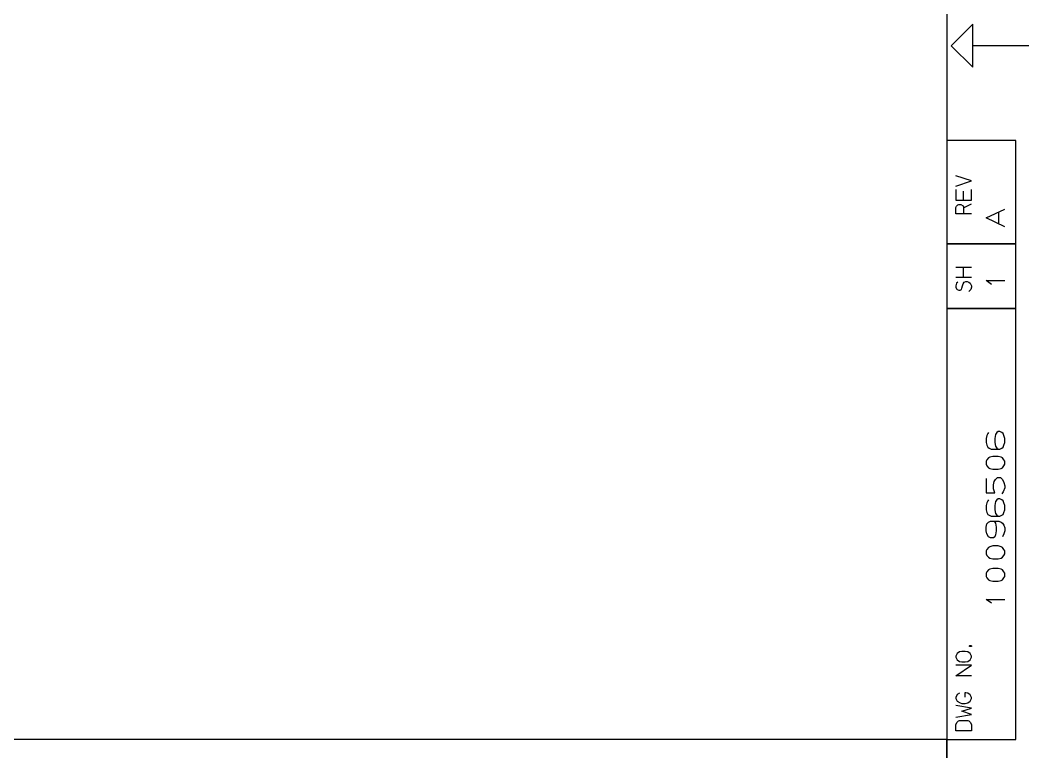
# Model space of a CAD drawing. Extents: x 0 to 1189, y 35 to 806.
# Drawn here: x 866.8 to 1188.6, y 195.2 to 428.7 of the extents above; entities that cross this region are included whole.
import ezdxf

# ---------------------------------------------------------------- set-up
doc = ezdxf.new("R2010")
doc.units = 0
doc.layers.add('1', color=1, linetype='CONTINUOUS')

msp = doc.modelspace()

# ---------------------------------------------------------------- linework, layer by layer
at = {"layer": '1'}
for p, q in [((1162.45, 776.73), (1162.45, 61.63)), ((1170.7, 427.43), (1163.83, 420.55)), ((1170.7, 413.68), (1170.7, 427.43)), ((1163.83, 420.55), (1170.7, 413.68)), ((1188.58, 420.55), (1170.7, 420.55)), ((1184.45, 390.28), (1162.45, 390.28)), ((1162.45, 390.28), (1162.45, 199.13)), ((1184.45, 199.13), (1184.45, 390.28)), ((1170.25, 377.4), (1165.32, 379.08)), ((1165.32, 375.7), (1170.25, 377.4)), ((1165.32, 374.68), (1165.32, 371.3)), ((1167.75, 371.3), (1167.75, 374.13)), ((1170.25, 371.3), (1170.25, 374.68)), ((1165.32, 371.3), (1170.25, 371.3)), ((1167.75, 368.78), (1170.25, 370.08)), ((1165.32, 368.98), (1165.52, 369.33)), ((1165.32, 366.9), (1165.32, 368.98)), ((1170.25, 366.9), (1165.32, 366.9)), ((1165.52, 369.33), (1165.9, 369.73)), ((1165.9, 369.73), (1166.3, 369.9)), ((1166.3, 369.9), (1166.87, 369.9)), ((1166.87, 369.9), (1167.62, 369.5)), ((1167.62, 369.5), (1167.75, 369.13)), ((1167.75, 369.13), (1167.75, 366.9)), ((1175, 365.58), (1180.88, 368.38)), ((1179.03, 363.6), (1179.03, 367.55)), ((1180.88, 362.78), (1175, 365.58)), ((1162.45, 357.28), (1184.45, 357.28)), ((1184.45, 357.28), (1162.45, 357.28)), ((1165.32, 349.93), (1170.25, 349.93)), ((1167.75, 346.55), (1167.75, 349.93)), ((1170.25, 346.55), (1165.32, 346.55)), ((1165.52, 344.73), (1165.32, 343.9)), ((1165.9, 345.13), (1165.52, 344.73)), ((1167.42, 343.9), (1167.62, 344.53)), ((1167.62, 344.53), (1167.95, 345.13)), ((1167.95, 345.13), (1168.52, 345.33)), ((1168.52, 345.33), (1168.9, 345.33)), ((1168.9, 345.33), (1169.47, 345.13)), ((1169.47, 345.13), (1169.85, 344.73)), ((1169.85, 344.73), (1170.25, 343.9)), ((1176.68, 344.35), (1175, 345.58)), ((1175, 345.58), (1180.88, 345.58)), ((1165.32, 343.9), (1165.32, 343.53)), ((1165.32, 343.53), (1165.52, 342.93)), ((1165.52, 342.93), (1165.72, 342.73)), ((1165.72, 342.73), (1166.3, 342.53)), ((1166.3, 342.53), (1166.67, 342.53)), ((1166.67, 342.53), (1167.05, 342.73)), ((1167.05, 342.73), (1167.25, 343.15)), ((1167.25, 343.15), (1167.42, 343.9)), ((1170.05, 342.73), (1169.47, 342.15)), ((1170.25, 343.53), (1170.05, 342.73)), ((1170.25, 343.9), (1170.25, 343.53)), ((1162.45, 336.65), (1184.45, 336.65)), ((1184.45, 336.65), (1162.45, 336.65)), ((1175.23, 296.15), (1175, 295.25)), ((1175.45, 296.8), (1175.23, 296.15)), ((1175.68, 297.1), (1175.45, 296.8)), ((1177.98, 296.53), (1177.75, 295.25)), ((1178.35, 297.1), (1177.98, 296.53)), ((1178.8, 297.43), (1178.35, 297.1)), ((1179.28, 297.43), (1178.8, 297.43)), ((1179.95, 297.1), (1179.28, 297.43)), ((1180.43, 296.8), (1179.95, 297.1)), ((1180.65, 296.15), (1180.43, 296.8)), ((1180.88, 295.25), (1180.65, 296.15)), ((1175, 295.25), (1175, 293.93)), ((1175, 293.93), (1175.23, 293.03)), ((1175.23, 293.03), (1175.53, 292.45)), ((1177.75, 295.25), (1177.75, 293.93)), ((1177.75, 293.93), (1177.9, 292.73)), ((1180.43, 292.45), (1180.65, 293.03)), ((1180.65, 293.03), (1180.88, 293.93)), ((1180.88, 293.93), (1180.88, 295.25)), ((1175.53, 292.45), (1175.9, 292.15)), ((1175.9, 292.15), (1176.6, 291.83)), ((1176.6, 291.83), (1179.28, 291.83)), ((1177.9, 292.73), (1178.35, 292.15)), ((1178.35, 292.15), (1178.8, 291.83)), ((1179.28, 291.83), (1179.95, 292.15)), ((1179.95, 292.15), (1180.43, 292.45)), ((1175.23, 288.43), (1175, 287.98)), ((1175, 287.98), (1175, 286.98)), ((1175, 286.98), (1175.23, 286.45)), ((1175.68, 289), (1175.23, 288.43)), ((1175.23, 286.45), (1175.68, 285.88)), ((1176.13, 289.25), (1175.68, 289)), ((1177.05, 289.5), (1176.13, 289.25)), ((1178.8, 289.5), (1177.05, 289.5)), ((1179.73, 289.25), (1178.8, 289.5)), ((1180.18, 289), (1179.73, 289.25)), ((1180.65, 288.43), (1180.18, 289)), ((1180.18, 285.88), (1180.65, 286.45)), ((1180.88, 287.98), (1180.65, 288.43)), ((1180.65, 286.45), (1180.88, 286.98)), ((1180.88, 286.98), (1180.88, 287.98)), ((1175.68, 285.88), (1176.13, 285.63)), ((1176.13, 285.63), (1177.05, 285.38)), ((1177.05, 285.38), (1178.8, 285.38)), ((1178.8, 285.38), (1179.73, 285.63)), ((1179.73, 285.63), (1180.18, 285.88)), ((1175, 282.48), (1175, 277.85)), ((1177.28, 280.45), (1177.5, 281.48)), ((1177.28, 279.18), (1177.28, 280.45)), ((1177.5, 281.48), (1177.9, 282.1)), ((1177.9, 282.1), (1178.58, 282.8)), ((1178.58, 282.8), (1179.5, 282.8)), ((1179.5, 282.8), (1180.18, 282.1)), ((1180.18, 282.1), (1180.65, 281.15)), ((1180.65, 281.15), (1180.88, 280.13)), ((1180.88, 280.13), (1180.88, 279.5)), ((1175, 277.85), (1177.75, 277.85)), ((1177.75, 277.85), (1177.28, 279.18)), ((1180.43, 278.15), (1179.95, 277.53)), ((1180.88, 279.5), (1180.43, 278.15)), ((1175.23, 274.7), (1175, 273.8)), ((1175, 273.8), (1175, 272.48)), ((1175.45, 275.33), (1175.23, 274.7)), ((1175.68, 275.65), (1175.45, 275.33)), ((1177.98, 275.08), (1177.75, 273.8)), ((1177.75, 273.8), (1177.75, 272.48)), ((1178.35, 275.65), (1177.98, 275.08)), ((1178.8, 275.98), (1178.35, 275.65)), ((1179.28, 275.98), (1178.8, 275.98)), ((1179.95, 275.65), (1179.28, 275.98)), ((1180.43, 275.33), (1179.95, 275.65)), ((1180.65, 274.7), (1180.43, 275.33)), ((1180.88, 273.8), (1180.65, 274.7)), ((1180.88, 272.48), (1180.88, 273.8)), ((1175, 272.48), (1175.23, 271.58)), ((1175.23, 271.58), (1175.53, 271)), ((1175.53, 271), (1175.9, 270.7)), ((1175.9, 270.7), (1176.6, 270.38)), ((1176.6, 270.38), (1179.28, 270.38)), ((1177.75, 272.48), (1177.9, 271.25)), ((1177.9, 271.25), (1178.35, 270.7)), ((1178.35, 270.7), (1178.8, 270.38)), ((1179.28, 270.38), (1179.95, 270.7)), ((1179.95, 270.7), (1180.43, 271)), ((1180.43, 271), (1180.65, 271.58)), ((1180.65, 271.58), (1180.88, 272.48)), ((1175, 266.9), (1175.23, 267.93)), ((1175.23, 267.93), (1175.68, 268.5)), ((1175.68, 268.5), (1176.38, 268.83)), ((1176.38, 268.83), (1179.03, 268.83)), ((1177.5, 268.83), (1177.9, 268.18)), ((1177.9, 268.18), (1178.13, 266.9)), ((1179.03, 268.83), (1179.73, 268.5)), ((1179.73, 268.5), (1180.18, 268.18)), ((1180.18, 268.18), (1180.65, 267.55)), ((1180.65, 267.55), (1180.88, 266.65)), ((1175, 265.7), (1175, 266.9)), ((1175.23, 264.75), (1175, 265.7)), ((1175.68, 263.85), (1175.23, 264.75)), ((1177.9, 264.43), (1177.75, 263.85)), ((1178.13, 265.7), (1177.9, 264.43)), ((1178.13, 266.9), (1178.13, 265.7)), ((1180.65, 264.75), (1180.18, 263.85)), ((1180.88, 265.7), (1180.65, 264.75)), ((1180.88, 266.65), (1180.88, 265.7)), ((1176.38, 263.53), (1175.68, 263.85)), ((1176.13, 260.65), (1175.68, 260.4)), ((1177.05, 260.9), (1176.13, 260.65)), ((1177.28, 263.53), (1176.38, 263.53)), ((1178.8, 260.9), (1177.05, 260.9)), ((1177.75, 263.85), (1177.28, 263.53)), ((1179.73, 260.65), (1178.8, 260.9)), ((1180.18, 260.4), (1179.73, 260.65)), ((1175.23, 259.83), (1175, 259.38)), ((1175, 259.38), (1175, 258.35)), ((1175, 258.35), (1175.23, 257.85)), ((1175.68, 260.4), (1175.23, 259.83)), ((1175.23, 257.85), (1175.68, 257.28)), ((1180.65, 259.83), (1180.18, 260.4)), ((1180.18, 257.28), (1180.65, 257.85)), ((1180.88, 259.38), (1180.65, 259.83)), ((1180.65, 257.85), (1180.88, 258.35)), ((1180.88, 258.35), (1180.88, 259.38)), ((1175.68, 257.28), (1176.13, 257.03)), ((1176.13, 257.03), (1177.05, 256.78)), ((1177.05, 256.78), (1178.8, 256.78)), ((1178.8, 256.78), (1179.73, 257.03)), ((1179.73, 257.03), (1180.18, 257.28)), ((1175.23, 252.68), (1175, 252.23)), ((1175, 252.23), (1175, 251.2)), ((1175, 251.2), (1175.23, 250.7)), ((1175.68, 253.25), (1175.23, 252.68)), ((1176.13, 253.5), (1175.68, 253.25)), ((1177.05, 253.75), (1176.13, 253.5)), ((1178.8, 253.75), (1177.05, 253.75)), ((1179.73, 253.5), (1178.8, 253.75)), ((1180.18, 253.25), (1179.73, 253.5)), ((1180.65, 252.68), (1180.18, 253.25)), ((1180.88, 252.23), (1180.65, 252.68)), ((1180.65, 250.7), (1180.88, 251.2)), ((1180.88, 251.2), (1180.88, 252.23)), ((1175.23, 250.7), (1175.68, 250.13)), ((1175.68, 250.13), (1176.13, 249.88)), ((1176.13, 249.88), (1177.05, 249.63)), ((1177.05, 249.63), (1178.8, 249.63)), ((1178.8, 249.63), (1179.73, 249.88)), ((1179.73, 249.88), (1180.18, 250.13)), ((1180.18, 250.13), (1180.65, 250.7)), ((1176.68, 242.6), (1175, 243.8)), ((1175, 243.8), (1180.88, 243.8)), ((1169.67, 229.05), (1169.8, 229.13)), ((1169.67, 228.85), (1169.67, 229.05)), ((1169.8, 228.78), (1169.67, 228.85)), ((1169.8, 229.13), (1170.1, 229.13)), ((1170.1, 228.78), (1169.8, 228.78)), ((1170.1, 229.13), (1170.25, 229.05)), ((1170.25, 228.85), (1170.1, 228.78)), ((1170.25, 229.05), (1170.25, 228.85)), ((1165.72, 226.55), (1165.32, 225.73)), ((1165.32, 225.73), (1165.32, 225.43)), ((1165.32, 225.43), (1165.72, 224.58)), ((1166.47, 227.1), (1165.72, 226.55)), ((1167.25, 227.25), (1166.47, 227.1)), ((1168.32, 227.25), (1167.25, 227.25)), ((1169.1, 227.1), (1168.32, 227.25)), ((1169.85, 226.55), (1169.1, 227.1)), ((1170.25, 225.73), (1169.85, 226.55)), ((1169.85, 224.58), (1170.25, 225.43)), ((1170.25, 225.43), (1170.25, 225.73)), ((1165.32, 219.48), (1170.25, 222.85)), ((1170.25, 222.85), (1165.32, 222.85)), ((1165.72, 224.58), (1166.47, 224)), ((1166.47, 224), (1167.25, 223.88)), ((1167.25, 223.88), (1168.32, 223.88)), ((1168.32, 223.88), (1169.1, 224)), ((1169.1, 224), (1169.85, 224.58)), ((1170.25, 219.48), (1165.32, 219.48)), ((1165.72, 213.55), (1165.32, 212.53)), ((1165.32, 212.53), (1165.32, 212.23)), ((1166.47, 213.9), (1165.72, 213.55)), ((1168.52, 214.05), (1168.15, 214.05)), ((1168.15, 214.05), (1168.15, 212.7)), ((1169.1, 213.9), (1168.52, 214.05)), ((1169.85, 213.35), (1169.1, 213.9)), ((1170.25, 212.53), (1169.85, 213.35)), ((1170.25, 212.23), (1170.25, 212.53)), ((1165.32, 212.23), (1165.72, 211.38)), ((1170.25, 209.15), (1165.32, 210)), ((1165.72, 211.38), (1166.67, 210.8)), ((1166.67, 210.8), (1167.25, 210.68)), ((1167.25, 210.68), (1168.32, 210.68)), ((1168.32, 210.68), (1169.1, 210.8)), ((1169.1, 210.8), (1169.85, 211.38)), ((1169.85, 211.38), (1170.25, 212.23)), ((1165.32, 206.28), (1170.25, 207.13)), ((1167.25, 208.13), (1170.25, 209.15)), ((1170.25, 207.13), (1167.25, 208.13)), ((1165.32, 203.95), (1165.72, 204.7)), ((1165.32, 201.88), (1165.32, 203.95)), ((1165.72, 204.7), (1166.1, 205.05)), ((1166.1, 205.05), (1166.47, 205.25)), ((1166.47, 205.25), (1169.1, 205.25)), ((1169.1, 205.25), (1169.47, 205.05)), ((1169.47, 205.05), (1169.85, 204.7)), ((1169.85, 204.7), (1170.25, 203.95)), ((1170.25, 203.95), (1170.25, 201.88)), ((1170.25, 201.88), (1165.32, 201.88)), ((1162.45, 199.13), (502.35, 199.13)), ((1162.45, 61.63), (1162.45, 199.13)), ((1162.45, 199.13), (1184.45, 199.13))]:
    msp.add_line(p, q, dxfattribs=at)

doc.saveas('drawing.dxf')
